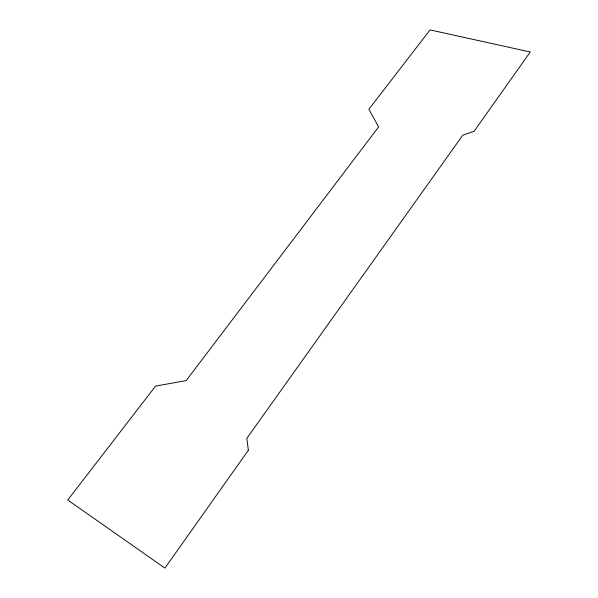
<?xml version="1.0" encoding="UTF-8"?>
<svg xmlns="http://www.w3.org/2000/svg" width="598" height="598" viewBox="0 0 598 598"><rect width="100%" height="100%" fill="white"/><g stroke="black" fill="none" stroke-linecap="round" stroke-linejoin="round"><path stroke-width="0.9" d="M248.342 450.249L164.921 568.1L67.761 500.018L155.547 386.106L186.172 380.59L378.609 126.926L368.899 109.255L430.052 29.9L530.239 51.996L474.094 131.313L462.792 135.163L246.839 438.364L248.342 450.249"/></g></svg>
